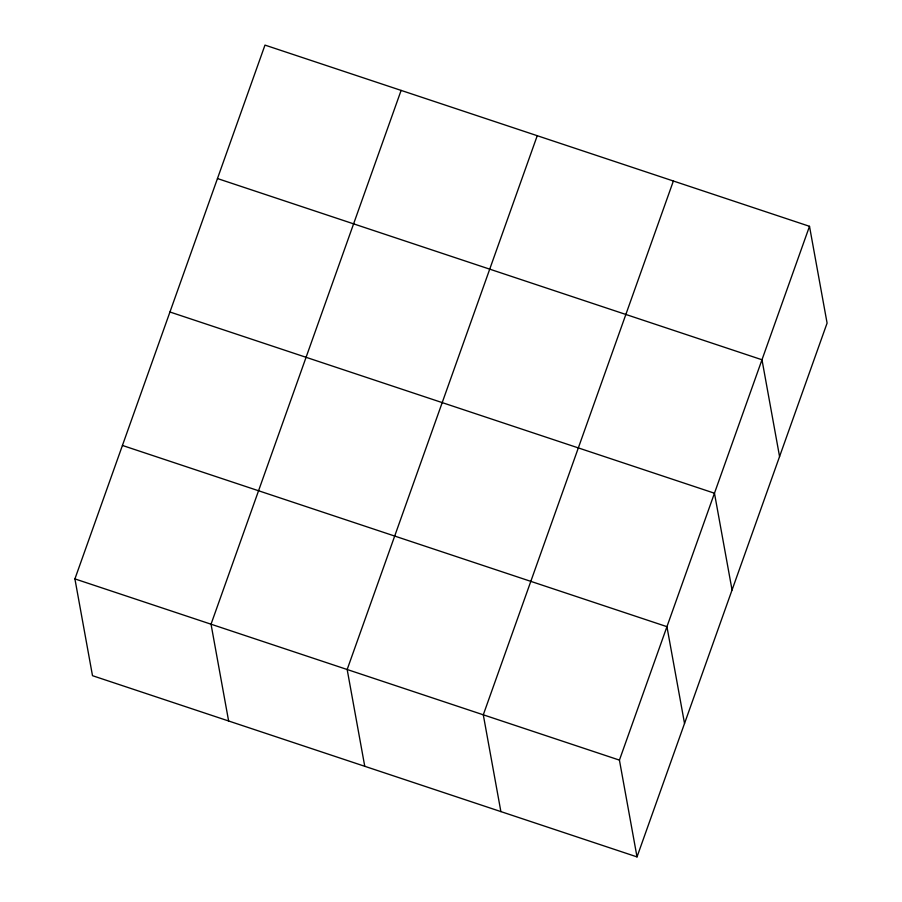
<?xml version="1.0" encoding="UTF-8"?>
<svg xmlns="http://www.w3.org/2000/svg" width="902" height="902" viewBox="0 0 902 902"><rect width="100%" height="100%" fill="white"/><g stroke="black" fill="none" stroke-linecap="round" stroke-linejoin="round"><path stroke-width="1.35" d="M74.911 578.904L264.985 45.1L809.5 226.312L827.089 323.096L637.015 856.9L92.5 675.688L74.911 578.904L619.426 760.115L637.015 856.9M401.119 90.403L211.034 624.207L228.623 720.991M537.242 135.706L347.169 669.509L364.758 766.294M673.377 181.009L483.292 714.812L500.881 811.597M619.426 760.115L809.5 226.312M217.472 178.551L761.987 359.763L779.565 456.547M169.948 312.002L714.463 493.214L732.052 589.998M122.435 445.453L666.939 626.664L684.528 723.449"/></g></svg>
